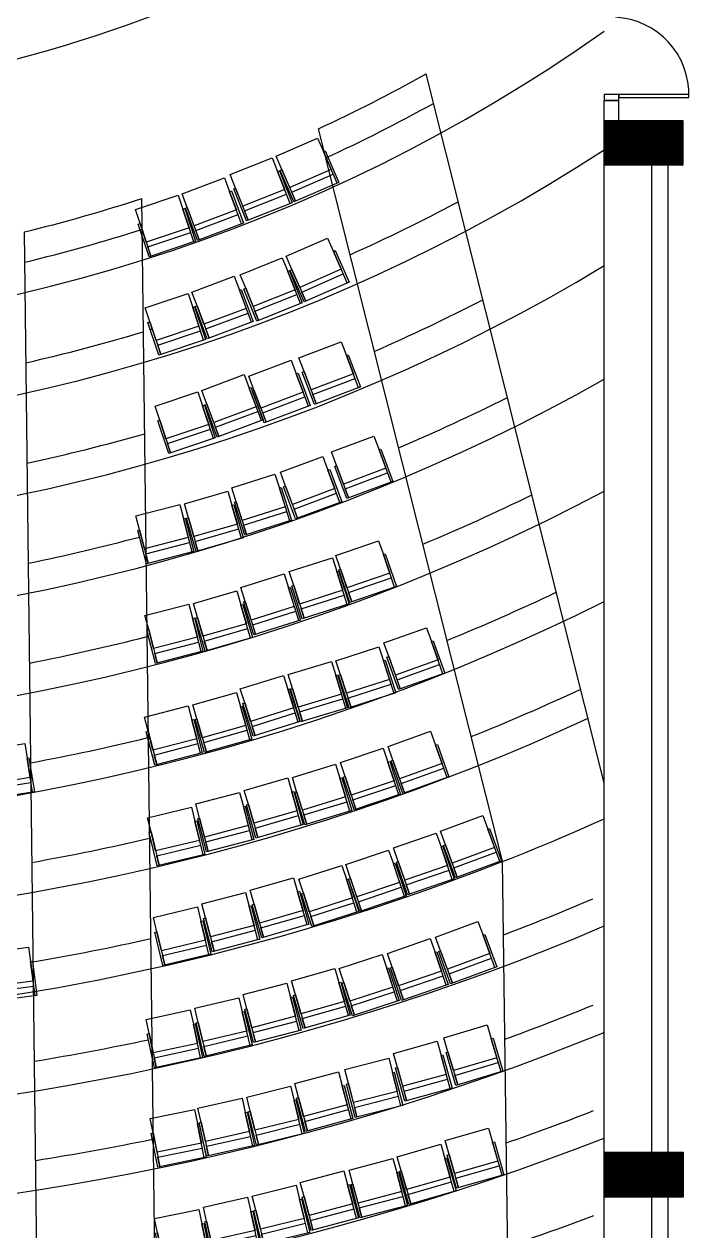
# Model space of a CAD drawing. Header units: inches. Extents: x -913 to 64634, y -1481 to 18188.
# Drawn here: x 1012.8 to 1175.3, y 3718.4 to 4013.3 of the extents above; entities that cross this region are included whole.
import ezdxf

# ---------------------------------------------------------------- set-up
doc = ezdxf.new("R2010")
doc.units = ezdxf.units.IN
doc.header["$MEASUREMENT"] = 0
for name, color, linetype in [('01', 1, 'Continuous'), ('Column', 6, 'Continuous'), ('Door', 130, 'Continuous'), ('Sofa Washroom', 8, 'Continuous'), ('Wall', 150, 'Continuous'), ('Walls', 150, 'Continuous'), ('Washroom wall', 244, 'Continuous')]:
    doc.layers.add(name, color=color, linetype=linetype)

msp = doc.modelspace()

# ---------------------------------------------------------------- hatches: boundary and pattern name
at = {"layer": 'Column'}
h = msp.add_hatch(dxfattribs=at)
h.set_pattern_fill('ANSI31', color=256)
h.set_pattern_definition([(45, (-655.01278, 0), (-0.0883883476, 0.0883883476), [])])
h.paths.add_polyline_path([(685, 4359.9), (685, 4370.89), (665.85, 4370.89), (665.85, 4359.9)])
h.paths.add_polyline_path([(685, 4255.44), (685, 4266.43), (665.85, 4266.43), (665.85, 4255.44)])
h.paths.add_polyline_path([(1154.58, 4370.89), (1154.58, 4367.38), (1154.59, 4367.38), (1154.59, 4359.9), (1173.74, 4359.9), (1173.74, 4370.89)])
h.paths.add_polyline_path([(1154.71, 4266.79), (1154.71, 4255.8), (1173.87, 4255.8), (1173.87, 4266.79)])
h.paths.add_polyline_path([(1154.61, 3989.75), (1154.61, 3978.77), (1173.76, 3978.77), (1173.76, 3989.75)])
h.paths.add_polyline_path([(1154.59, 4051.23), (1154.59, 4040.24), (1173.74, 4040.24), (1173.74, 4051.23)])
h.paths.add_polyline_path([(1173.91, 3737.58), (1154.76, 3737.58), (1154.76, 3726.6), (1173.91, 3726.6)])
h.paths.add_polyline_path([(1173.73, 3536.23), (1154.59, 3536.23), (1154.59, 3528.82), (1154.58, 3525.24), (1173.73, 3525.24)])
h.paths.add_polyline_path([(1092.72, 3536.05), (1073.56, 3536.05), (1073.56, 3525.07), (1092.72, 3525.07)])
h.paths.add_polyline_path([(994.15, 3536.05), (975, 3536.05), (975, 3525.07), (994.15, 3525.07)])
h.paths.add_polyline_path([(864.56, 3536.05), (845.41, 3536.05), (845.41, 3525.07), (864.56, 3525.07)])
h.paths.add_polyline_path([(766.18, 3525.22), (766.18, 3528.82), (766.22, 3536.21), (747.06, 3536.21), (747.06, 3525.22)])
h.paths.add_polyline_path([(685, 3525.07), (685, 3536.05), (665.85, 3536.05), (665.85, 3525.07)])
h.paths.add_polyline_path([(665.91, 3726.6), (685.01, 3726.6), (685.01, 3737.58), (665.91, 3737.58)])
h.paths.add_polyline_path([(665.87, 3978.77), (685.01, 3978.77), (685.01, 3989.75), (675.45, 3989.75), (665.87, 3989.74)])
h.paths.add_polyline_path([(685, 4040.24), (685, 4051.23), (665.85, 4051.23), (665.85, 4040.24)])

# ---------------------------------------------------------------- linework, layer by layer
at = {"layer": '01', "ltscale": 3}
for points in [[(1089.74, 3974.6), (1078.73, 3969.81), (1075.37, 3977.52), (1075.82, 3977.71), (1074.39, 3980.99), (1084.53, 3985.4), (1085.95, 3982.12), (1086.39, 3982.31), (1089.74, 3974.6), (1089.31, 3974.42), (1085.95, 3982.12), (1087.87, 3977.73), (1077.73, 3973.32), (1075.82, 3977.71), (1079.17, 3970.01), (1078.22, 3972.21), (1088.35, 3976.62)], [(1078.3, 3969.62), (1067.13, 3965.21), (1064.05, 3973.03), (1064.5, 3973.21), (1063.19, 3976.54), (1073.47, 3980.59), (1074.78, 3977.26), (1075.22, 3977.44), (1078.3, 3969.62), (1077.86, 3969.44), (1074.78, 3977.26), (1076.54, 3972.81), (1066.26, 3968.75), (1064.5, 3973.21), (1067.58, 3965.39), (1066.7, 3967.62), (1076.98, 3971.68)], [(1066.43, 3964.61), (1055.18, 3960.41), (1052.23, 3968.28), (1052.69, 3968.45), (1051.44, 3971.8), (1061.79, 3975.67), (1063.04, 3972.32), (1063.48, 3972.49), (1066.43, 3964.61), (1065.98, 3964.45), (1063.04, 3972.32), (1064.72, 3967.84), (1054.37, 3963.96), (1052.69, 3968.45), (1055.63, 3960.58), (1054.79, 3962.83), (1065.14, 3966.7)], [(1054.74, 3960.23), (1043.35, 3956.42), (1040.69, 3964.4), (1041.15, 3964.55), (1040.01, 3967.94), (1050.49, 3971.45), (1051.63, 3968.06), (1052.08, 3968.21), (1054.74, 3960.23), (1054.3, 3960.09), (1051.63, 3968.06), (1053.15, 3963.51), (1042.67, 3960.01), (1041.15, 3964.55), (1043.81, 3956.58), (1043.05, 3958.85), (1053.53, 3962.36)], [(1092.22, 3950.22), (1081.23, 3945.37), (1077.84, 3953.06), (1078.28, 3953.26), (1076.84, 3956.53), (1086.95, 3960.99), (1088.39, 3957.72), (1088.82, 3957.91), (1092.22, 3950.22), (1091.79, 3950.03), (1088.39, 3957.72), (1090.33, 3953.34), (1080.22, 3948.87), (1078.28, 3953.26), (1081.68, 3945.56), (1080.71, 3947.76), (1090.82, 3952.22)], [(1080.81, 3945.17), (1069.66, 3940.71), (1066.53, 3948.51), (1066.98, 3948.7), (1065.66, 3952.01), (1075.92, 3956.12), (1077.25, 3952.8), (1077.68, 3952.98), (1080.81, 3945.17), (1080.37, 3945), (1077.25, 3952.8), (1079.03, 3948.35), (1068.76, 3944.25), (1066.98, 3948.7), (1070.11, 3940.89), (1069.22, 3943.12), (1079.48, 3947.22)], [(1068.83, 3940.57), (1057.58, 3936.37), (1054.64, 3944.24), (1055.09, 3944.41), (1053.84, 3947.76), (1064.19, 3951.63), (1065.45, 3948.28), (1065.89, 3948.45), (1068.83, 3940.57), (1068.39, 3940.41), (1065.45, 3948.28), (1067.12, 3943.8), (1056.77, 3939.93), (1055.09, 3944.41), (1058.04, 3936.54), (1057.2, 3938.79), (1067.55, 3942.66)], [(1057.15, 3936.2), (1045.76, 3932.38), (1043.09, 3940.36), (1043.55, 3940.51), (1042.42, 3943.9), (1052.9, 3947.41), (1054.03, 3944.02), (1054.48, 3944.17), (1057.15, 3936.2), (1056.7, 3936.05), (1054.03, 3944.02), (1055.55, 3939.47), (1045.07, 3935.97), (1043.55, 3940.51), (1046.22, 3932.54), (1045.46, 3934.81), (1055.94, 3938.32)], [(1095.01, 3924.59), (1083.77, 3920.34), (1080.8, 3928.21), (1081.26, 3928.38), (1079.99, 3931.72), (1090.33, 3935.63), (1091.59, 3932.29), (1092.04, 3932.45), (1095.01, 3924.59), (1094.57, 3924.42), (1091.59, 3932.29), (1093.29, 3927.8), (1082.95, 3923.9), (1081.26, 3928.38), (1084.23, 3920.52), (1083.38, 3922.76), (1093.72, 3926.67)], [(1082.75, 3920.09), (1071.52, 3915.84), (1068.54, 3923.71), (1069, 3923.88), (1067.74, 3927.22), (1078.07, 3931.13), (1079.34, 3927.79), (1079.78, 3927.95), (1082.75, 3920.09), (1082.31, 3919.92), (1079.34, 3927.79), (1081.03, 3923.31), (1070.69, 3919.4), (1069, 3923.88), (1071.97, 3916.02), (1071.12, 3918.26), (1081.46, 3922.17)], [(1071.24, 3916.55), (1059.99, 3912.35), (1057.04, 3920.22), (1057.5, 3920.39), (1056.25, 3923.74), (1066.6, 3927.61), (1067.85, 3924.26), (1068.29, 3924.43), (1071.24, 3916.55), (1070.8, 3916.39), (1067.85, 3924.26), (1069.53, 3919.77), (1059.18, 3915.9), (1057.5, 3920.39), (1060.44, 3912.52), (1059.6, 3914.76), (1069.95, 3918.63)], [(1059.55, 3912.17), (1048.16, 3908.36), (1045.5, 3916.33), (1045.96, 3916.49), (1044.82, 3919.88), (1055.3, 3923.39), (1056.44, 3920), (1056.89, 3920.15), (1059.55, 3912.17), (1059.11, 3912.02), (1056.44, 3920), (1057.96, 3915.45), (1047.48, 3911.95), (1045.96, 3916.49), (1048.63, 3908.52), (1047.86, 3910.79), (1058.34, 3914.3)], [(1102.92, 3901.5), (1091.66, 3897.31), (1088.73, 3905.19), (1089.19, 3905.36), (1087.94, 3908.71), (1098.3, 3912.57), (1099.55, 3909.21), (1099.99, 3909.38), (1102.92, 3901.5), (1102.48, 3901.33), (1099.55, 3909.21), (1101.22, 3904.72), (1090.86, 3900.87), (1089.19, 3905.36), (1092.12, 3897.48), (1091.28, 3899.73), (1101.64, 3903.58)], [(1090.43, 3896.51), (1079.17, 3892.33), (1076.24, 3900.21), (1076.7, 3900.38), (1075.45, 3903.73), (1085.81, 3907.58), (1087.06, 3904.23), (1087.5, 3904.39), (1090.43, 3896.51), (1089.99, 3896.35), (1087.06, 3904.23), (1088.73, 3899.74), (1078.37, 3895.89), (1076.7, 3900.38), (1079.63, 3892.5), (1078.79, 3894.75), (1089.15, 3898.6)], [(1078.18, 3892.01), (1066.73, 3888.4), (1064.2, 3896.42), (1064.66, 3896.56), (1063.59, 3899.97), (1074.13, 3903.3), (1075.2, 3899.89), (1075.65, 3900.03), (1078.18, 3892.01), (1077.73, 3891.87), (1075.2, 3899.89), (1076.64, 3895.32), (1066.1, 3891.99), (1064.66, 3896.56), (1067.19, 3888.55), (1066.47, 3890.84), (1077.01, 3894.16)], [(1066.39, 3887.73), (1054.84, 3884.42), (1052.53, 3892.5), (1052.99, 3892.63), (1052.01, 3896.07), (1062.63, 3899.11), (1063.62, 3895.68), (1064.07, 3895.81), (1066.39, 3887.73), (1065.94, 3887.6), (1063.62, 3895.68), (1064.94, 3891.07), (1054.31, 3888.03), (1052.99, 3892.63), (1055.31, 3884.55), (1054.65, 3886.86), (1065.27, 3889.9)], [(1054.31, 3884.4), (1042.69, 3881.39), (1040.58, 3889.53), (1041.05, 3889.65), (1040.16, 3893.11), (1050.86, 3895.88), (1051.75, 3892.42), (1052.21, 3892.53), (1054.31, 3884.4), (1053.86, 3884.28), (1051.75, 3892.42), (1052.95, 3887.78), (1042.25, 3885.01), (1041.05, 3889.65), (1043.16, 3881.51), (1042.56, 3883.83), (1053.26, 3886.6)], [(1103.79, 3875.85), (1092.43, 3871.94), (1089.7, 3879.89), (1090.16, 3880.05), (1088.99, 3883.43), (1099.44, 3887.03), (1100.61, 3883.65), (1101.05, 3883.8), (1103.79, 3875.85), (1103.34, 3875.7), (1100.61, 3883.65), (1102.17, 3879.12), (1091.72, 3875.52), (1090.16, 3880.05), (1092.89, 3872.1), (1092.11, 3874.37), (1102.56, 3877.97)], [(1092.24, 3871.6), (1080.8, 3867.95), (1078.24, 3875.96), (1078.71, 3876.1), (1077.62, 3879.51), (1088.15, 3882.87), (1089.23, 3879.46), (1089.68, 3879.61), (1092.24, 3871.6), (1091.79, 3871.45), (1089.23, 3879.46), (1090.69, 3874.9), (1080.16, 3871.54), (1078.71, 3876.1), (1081.26, 3868.09), (1080.53, 3870.38), (1091.06, 3873.74)], [(1080.39, 3867.64), (1068.93, 3864.03), (1066.41, 3872.05), (1066.87, 3872.19), (1065.79, 3875.6), (1076.34, 3878.93), (1077.41, 3875.52), (1077.86, 3875.66), (1080.39, 3867.64), (1079.94, 3867.5), (1077.41, 3875.52), (1078.85, 3870.95), (1068.31, 3867.62), (1066.87, 3872.19), (1069.4, 3864.18), (1068.68, 3866.47), (1079.22, 3869.79)], [(1068.6, 3863.36), (1057.05, 3860.05), (1054.73, 3868.13), (1055.2, 3868.26), (1054.22, 3871.7), (1064.84, 3874.74), (1065.82, 3871.31), (1066.28, 3871.44), (1068.6, 3863.36), (1068.14, 3863.23), (1065.82, 3871.31), (1067.14, 3866.7), (1056.52, 3863.66), (1055.2, 3868.26), (1057.52, 3860.18), (1056.86, 3862.49), (1067.48, 3865.53)], [(1056.52, 3860.03), (1044.89, 3857.02), (1042.79, 3865.16), (1043.26, 3865.28), (1042.36, 3868.74), (1053.06, 3871.51), (1053.96, 3868.05), (1054.42, 3868.16), (1056.52, 3860.03), (1056.06, 3859.91), (1053.96, 3868.05), (1055.16, 3863.41), (1044.46, 3860.64), (1043.26, 3865.28), (1045.36, 3857.14), (1044.76, 3859.46), (1055.46, 3862.23)], [(1115.62, 3854.63), (1104.3, 3850.62), (1101.49, 3858.54), (1101.95, 3858.7), (1100.76, 3862.07), (1111.17, 3865.76), (1112.37, 3862.39), (1112.81, 3862.55), (1115.62, 3854.63), (1115.17, 3854.47), (1112.37, 3862.39), (1113.97, 3857.88), (1103.55, 3854.19), (1101.95, 3858.7), (1104.76, 3850.78), (1103.96, 3853.04), (1114.37, 3856.73)], [(1103.67, 3849.85), (1092.25, 3846.14), (1089.65, 3854.13), (1090.11, 3854.28), (1089.01, 3857.68), (1099.52, 3861.1), (1100.62, 3857.7), (1101.07, 3857.85), (1103.67, 3849.85), (1103.22, 3849.7), (1100.62, 3857.7), (1102.1, 3853.14), (1091.59, 3849.73), (1090.11, 3854.28), (1092.71, 3846.29), (1091.97, 3848.57), (1102.48, 3851.99)], [(1091.87, 3846.2), (1080.37, 3842.73), (1077.94, 3850.78), (1078.41, 3850.92), (1077.38, 3854.34), (1087.96, 3857.53), (1088.99, 3854.11), (1089.44, 3854.25), (1091.87, 3846.2), (1091.42, 3846.06), (1088.99, 3854.11), (1090.37, 3849.52), (1079.79, 3846.33), (1078.41, 3850.92), (1080.84, 3842.87), (1080.15, 3845.17), (1090.73, 3848.36)], [(1080.24, 3842.83), (1068.79, 3839.22), (1066.26, 3847.23), (1066.72, 3847.38), (1065.65, 3850.79), (1076.19, 3854.11), (1077.26, 3850.7), (1077.71, 3850.85), (1080.24, 3842.83), (1079.79, 3842.69), (1077.26, 3850.7), (1078.7, 3846.14), (1068.16, 3842.81), (1066.72, 3847.38), (1069.25, 3839.36), (1068.53, 3841.65), (1079.07, 3844.98)], [(1068.45, 3838.54), (1056.9, 3835.23), (1054.59, 3843.31), (1055.05, 3843.45), (1054.07, 3846.88), (1064.69, 3849.93), (1065.68, 3846.49), (1066.13, 3846.62), (1068.45, 3838.54), (1067.99, 3838.41), (1065.68, 3846.49), (1067, 3841.89), (1056.37, 3838.84), (1055.05, 3843.45), (1057.37, 3835.37), (1056.71, 3837.67), (1067.33, 3840.72)], [(1056.37, 3835.21), (1044.75, 3832.2), (1042.64, 3840.34), (1043.11, 3840.47), (1042.22, 3843.93), (1052.92, 3846.69), (1053.81, 3843.23), (1054.27, 3843.35), (1056.37, 3835.21), (1055.92, 3835.09), (1053.81, 3843.23), (1055.01, 3838.59), (1044.31, 3835.83), (1043.11, 3840.47), (1045.22, 3832.33), (1044.62, 3834.65), (1055.32, 3837.42)], [(1116.65, 3829.32), (1105.34, 3825.27), (1102.51, 3833.19), (1102.96, 3833.35), (1101.76, 3836.72), (1112.16, 3840.44), (1113.37, 3837.08), (1113.81, 3837.24), (1116.65, 3829.32), (1116.2, 3829.16), (1113.37, 3837.08), (1114.98, 3832.57), (1104.58, 3828.84), (1102.96, 3833.35), (1105.8, 3825.44), (1104.99, 3827.7), (1115.39, 3831.42)], [(1015.35, 3825.67), (1003.49, 3823.74), (1002.15, 3832.04), (1002.63, 3832.12), (1002.06, 3835.65), (1012.97, 3837.42), (1013.54, 3833.89), (1014, 3833.96), (1015.35, 3825.67), (1014.88, 3825.59), (1013.54, 3833.89), (1014.3, 3829.16), (1003.39, 3827.39), (1002.63, 3832.12), (1003.97, 3823.82), (1003.59, 3826.19), (1014.5, 3827.96)], [(1104.83, 3825.06), (1093.44, 3821.27), (1090.78, 3829.25), (1091.24, 3829.4), (1090.12, 3832.79), (1100.6, 3836.28), (1101.73, 3832.89), (1102.18, 3833.04), (1104.83, 3825.06), (1104.39, 3824.91), (1101.73, 3832.89), (1103.24, 3828.34), (1092.76, 3824.85), (1091.24, 3829.4), (1093.9, 3821.42), (1093.14, 3823.7), (1103.63, 3827.19)], [(1092.9, 3821.07), (1081.41, 3817.55), (1078.96, 3825.59), (1079.42, 3825.74), (1078.38, 3829.15), (1088.94, 3832.39), (1089.99, 3828.97), (1090.44, 3829.1), (1092.9, 3821.07), (1092.45, 3820.93), (1089.99, 3828.97), (1091.39, 3824.39), (1080.82, 3821.15), (1079.42, 3825.74), (1081.88, 3817.7), (1081.18, 3819.99), (1091.75, 3823.22)], [(1081.01, 3817.67), (1069.47, 3814.36), (1067.15, 3822.44), (1067.62, 3822.58), (1066.63, 3826.01), (1077.26, 3829.06), (1078.24, 3825.62), (1078.7, 3825.75), (1081.01, 3817.67), (1080.56, 3817.54), (1078.24, 3825.62), (1079.56, 3821.02), (1068.94, 3817.97), (1067.62, 3822.58), (1069.94, 3814.5), (1069.27, 3816.8), (1079.9, 3819.85)], [(1068.99, 3814.01), (1057.37, 3810.97), (1055.24, 3819.1), (1055.71, 3819.22), (1054.8, 3822.68), (1065.49, 3825.48), (1066.4, 3822.03), (1066.85, 3822.15), (1068.99, 3814.01), (1068.53, 3813.9), (1066.4, 3822.03), (1067.61, 3817.39), (1056.92, 3814.59), (1055.71, 3819.22), (1057.84, 3811.09), (1057.23, 3813.41), (1067.92, 3816.22)], [(1057, 3810.37), (1045.32, 3807.57), (1043.35, 3815.74), (1043.83, 3815.86), (1042.99, 3819.33), (1053.74, 3821.91), (1054.57, 3818.44), (1055.03, 3818.55), (1057, 3810.37), (1056.54, 3810.26), (1054.57, 3818.44), (1055.69, 3813.78), (1044.95, 3811.2), (1043.83, 3815.86), (1045.79, 3807.68), (1045.23, 3810.02), (1055.98, 3812.6)], [(1129.49, 3808.8), (1118.22, 3804.65), (1115.32, 3812.54), (1115.78, 3812.71), (1114.54, 3816.07), (1124.91, 3819.88), (1126.15, 3816.53), (1126.59, 3816.69), (1129.49, 3808.8), (1129.05, 3808.64), (1126.15, 3816.53), (1127.8, 3812.03), (1117.43, 3808.21), (1115.78, 3812.71), (1118.68, 3804.82), (1117.85, 3807.07), (1128.22, 3810.89)], [(1117.89, 3804.4), (1106.54, 3800.49), (1103.8, 3808.44), (1104.26, 3808.6), (1103.1, 3811.98), (1113.55, 3815.57), (1114.71, 3812.19), (1115.16, 3812.35), (1117.89, 3804.4), (1117.45, 3804.24), (1114.71, 3812.19), (1116.27, 3807.66), (1105.82, 3804.07), (1104.26, 3808.6), (1107, 3800.65), (1106.22, 3802.92), (1116.67, 3806.51)], [(1106.21, 3800.24), (1094.84, 3796.37), (1092.13, 3804.33), (1092.59, 3804.48), (1091.44, 3807.87), (1101.9, 3811.43), (1103.05, 3808.05), (1103.5, 3808.2), (1106.21, 3800.24), (1105.76, 3800.09), (1103.05, 3808.05), (1104.59, 3803.51), (1094.13, 3799.95), (1092.59, 3804.48), (1095.3, 3796.52), (1094.52, 3798.8), (1104.99, 3802.36)], [(1094.59, 3796.41), (1083.15, 3792.76), (1080.6, 3800.76), (1081.06, 3800.91), (1079.97, 3804.32), (1090.5, 3807.68), (1091.59, 3804.27), (1092.04, 3804.42), (1094.59, 3796.41), (1094.14, 3796.26), (1091.59, 3804.27), (1093.04, 3799.71), (1082.52, 3796.35), (1081.06, 3800.91), (1083.62, 3792.9), (1082.89, 3795.19), (1093.41, 3798.55)], [(1082.44, 3793.27), (1070.89, 3789.96), (1068.57, 3798.04), (1069.04, 3798.18), (1068.06, 3801.61), (1078.68, 3804.66), (1079.66, 3801.22), (1080.12, 3801.35), (1082.44, 3793.27), (1081.98, 3793.14), (1079.66, 3801.22), (1080.99, 3796.62), (1070.36, 3793.57), (1069.04, 3798.18), (1071.36, 3790.1), (1070.7, 3792.4), (1081.32, 3795.45)], [(1070.41, 3789.61), (1058.79, 3786.57), (1056.66, 3794.7), (1057.13, 3794.82), (1056.22, 3798.28), (1066.91, 3801.08), (1067.82, 3797.63), (1068.27, 3797.75), (1070.41, 3789.61), (1069.95, 3789.49), (1067.82, 3797.63), (1069.03, 3792.99), (1058.34, 3790.19), (1057.13, 3794.82), (1059.26, 3786.69), (1058.65, 3789.01), (1069.34, 3791.82)], [(1058.42, 3785.97), (1046.74, 3783.17), (1044.78, 3791.34), (1045.25, 3791.46), (1044.42, 3794.93), (1055.16, 3797.51), (1056, 3794.04), (1056.46, 3794.15), (1058.42, 3785.97), (1057.96, 3785.86), (1056, 3794.04), (1057.11, 3789.38), (1046.37, 3786.8), (1045.25, 3791.46), (1047.21, 3783.28), (1046.65, 3785.62), (1057.4, 3788.2)], [(1128.32, 3782.88), (1117.05, 3778.74), (1114.15, 3786.63), (1114.6, 3786.79), (1113.37, 3790.15), (1123.74, 3793.97), (1124.98, 3790.61), (1125.42, 3790.77), (1128.32, 3782.88), (1127.88, 3782.72), (1124.98, 3790.61), (1126.63, 3786.11), (1116.26, 3782.3), (1114.6, 3786.79), (1117.51, 3778.9), (1116.68, 3781.16), (1127.05, 3784.97)], [(1116.42, 3778.6), (1105.07, 3774.69), (1102.33, 3782.64), (1102.79, 3782.79), (1101.63, 3786.18), (1112.08, 3789.77), (1113.24, 3786.39), (1113.69, 3786.55), (1116.42, 3778.6), (1115.98, 3778.44), (1113.24, 3786.39), (1114.8, 3781.86), (1104.35, 3778.27), (1102.79, 3782.79), (1105.53, 3774.85), (1104.75, 3777.12), (1115.2, 3780.71)], [(1015.96, 3775.88), (1004.05, 3774.31), (1002.96, 3782.64), (1003.44, 3782.71), (1002.97, 3786.25), (1013.93, 3787.69), (1014.4, 3784.15), (1014.86, 3784.21), (1015.96, 3775.88), (1015.49, 3775.81), (1014.4, 3784.15), (1015.02, 3779.4), (1004.06, 3777.96), (1003.44, 3782.71), (1004.54, 3774.37), (1004.22, 3776.75), (1015.18, 3778.19)], [(1104.48, 3774.65), (1093.06, 3770.94), (1090.46, 3778.93), (1090.92, 3779.08), (1089.82, 3782.48), (1100.33, 3785.9), (1101.43, 3782.5), (1101.88, 3782.65), (1104.48, 3774.65), (1104.03, 3774.5), (1101.43, 3782.5), (1102.91, 3777.94), (1092.4, 3774.53), (1090.92, 3779.08), (1093.52, 3771.09), (1092.78, 3773.37), (1103.29, 3776.79)], [(1092.54, 3771.09), (1081, 3767.78), (1078.68, 3775.86), (1079.15, 3776), (1078.16, 3779.43), (1088.79, 3782.48), (1089.77, 3779.04), (1090.23, 3779.17), (1092.54, 3771.09), (1092.09, 3770.96), (1089.77, 3779.04), (1091.09, 3774.44), (1080.47, 3771.39), (1079.15, 3776), (1081.47, 3767.92), (1080.81, 3770.22), (1091.43, 3773.27)], [(1080.52, 3767.44), (1068.9, 3764.39), (1066.77, 3772.52), (1067.24, 3772.64), (1066.33, 3776.1), (1077.02, 3778.9), (1077.93, 3775.45), (1078.38, 3775.57), (1080.52, 3767.44), (1080.06, 3767.32), (1077.93, 3775.45), (1079.14, 3770.81), (1068.45, 3768.01), (1067.24, 3772.64), (1069.37, 3764.51), (1068.76, 3766.83), (1079.45, 3769.64)], [(1068.53, 3763.79), (1056.85, 3760.99), (1054.89, 3769.16), (1055.36, 3769.28), (1054.52, 3772.75), (1065.27, 3775.33), (1066.1, 3771.86), (1066.56, 3771.97), (1068.53, 3763.79), (1068.07, 3763.68), (1066.1, 3771.86), (1067.22, 3767.2), (1056.48, 3764.62), (1055.36, 3769.28), (1057.32, 3761.1), (1056.76, 3763.44), (1067.51, 3766.02)], [(1056.4, 3760.72), (1044.65, 3758.23), (1042.9, 3766.45), (1043.38, 3766.55), (1042.63, 3770.05), (1053.44, 3772.35), (1054.19, 3768.85), (1054.65, 3768.95), (1056.4, 3760.72), (1055.94, 3760.63), (1054.19, 3768.85), (1055.18, 3764.16), (1044.37, 3761.86), (1043.38, 3766.55), (1045.13, 3758.33), (1044.63, 3760.67), (1055.44, 3762.97)], [(1129.84, 3757.35), (1118.33, 3753.92), (1115.93, 3761.98), (1116.4, 3762.12), (1115.37, 3765.54), (1125.97, 3768.7), (1126.99, 3765.27), (1127.44, 3765.41), (1129.84, 3757.35), (1129.39, 3757.22), (1126.99, 3765.27), (1128.36, 3760.68), (1117.76, 3757.52), (1116.4, 3762.12), (1118.8, 3754.06), (1118.11, 3756.36), (1128.7, 3759.52)], [(1117.41, 3753.25), (1105.83, 3750.06), (1103.59, 3758.17), (1104.06, 3758.29), (1103.11, 3761.74), (1113.77, 3764.68), (1114.72, 3761.23), (1115.17, 3761.35), (1117.41, 3753.25), (1116.95, 3753.12), (1114.72, 3761.23), (1115.99, 3756.61), (1105.34, 3753.68), (1104.06, 3758.29), (1106.3, 3750.19), (1105.66, 3752.5), (1116.31, 3755.44)], [(1105.35, 3749.03), (1093.7, 3746.09), (1091.64, 3754.24), (1092.11, 3754.36), (1091.23, 3757.82), (1101.95, 3760.53), (1102.83, 3757.07), (1103.28, 3757.18), (1105.35, 3749.03), (1104.89, 3748.92), (1102.83, 3757.07), (1104, 3752.42), (1093.29, 3749.71), (1092.11, 3754.36), (1094.17, 3746.21), (1093.58, 3748.53), (1104.3, 3751.24)], [(1093.18, 3745.78), (1081.58, 3742.67), (1079.41, 3750.79), (1079.88, 3750.92), (1078.95, 3754.37), (1089.63, 3757.23), (1090.55, 3753.78), (1091.01, 3753.9), (1093.18, 3745.78), (1092.73, 3745.66), (1090.55, 3753.78), (1091.79, 3749.15), (1081.12, 3746.29), (1079.88, 3750.92), (1082.05, 3742.8), (1081.43, 3745.12), (1092.11, 3747.98)], [(1081.27, 3742.18), (1069.61, 3739.31), (1067.6, 3747.48), (1068.07, 3747.59), (1067.22, 3751.06), (1077.95, 3753.7), (1078.81, 3750.23), (1079.26, 3750.34), (1081.27, 3742.18), (1080.81, 3742.06), (1078.81, 3750.23), (1079.95, 3745.58), (1069.22, 3742.94), (1068.07, 3747.59), (1070.08, 3739.43), (1069.51, 3741.76), (1080.24, 3744.4)], [(1069.16, 3739.18), (1057.43, 3736.58), (1055.61, 3744.79), (1056.09, 3744.89), (1055.31, 3748.38), (1066.1, 3750.78), (1066.88, 3747.28), (1067.34, 3747.39), (1069.16, 3739.18), (1068.7, 3739.08), (1066.88, 3747.28), (1067.92, 3742.61), (1057.13, 3740.22), (1056.09, 3744.89), (1057.91, 3736.68), (1057.39, 3739.03), (1068.18, 3741.42)], [(1057.31, 3736.33), (1045.54, 3733.94), (1043.87, 3742.18), (1044.34, 3742.28), (1043.63, 3745.78), (1054.46, 3747.98), (1055.17, 3744.48), (1055.64, 3744.57), (1057.31, 3736.33), (1056.85, 3736.24), (1055.17, 3744.48), (1056.13, 3739.78), (1045.3, 3737.58), (1044.34, 3742.28), (1046.02, 3734.04), (1045.54, 3736.39), (1056.37, 3738.59)], [(1130.07, 3732.07), (1118.52, 3728.76), (1116.21, 3736.84), (1116.68, 3736.98), (1115.69, 3740.41), (1126.31, 3743.46), (1127.3, 3740.02), (1127.75, 3740.15), (1130.07, 3732.07), (1129.62, 3731.94), (1127.3, 3740.02), (1128.62, 3735.42), (1118, 3732.37), (1116.68, 3736.98), (1118.99, 3728.9), (1118.33, 3731.2), (1128.95, 3734.25)], [(1118.37, 3728.12), (1106.82, 3724.83), (1104.52, 3732.91), (1104.98, 3733.05), (1104.01, 3736.48), (1114.63, 3739.51), (1115.61, 3736.07), (1116.07, 3736.2), (1118.37, 3728.12), (1117.92, 3727.99), (1115.61, 3736.07), (1116.93, 3731.47), (1106.3, 3728.44), (1104.98, 3733.05), (1107.29, 3724.96), (1106.63, 3727.27), (1117.26, 3730.3)], [(1106.48, 3724.59), (1094.87, 3721.52), (1092.72, 3729.65), (1093.19, 3729.78), (1092.28, 3733.23), (1102.96, 3736.05), (1103.88, 3732.6), (1104.33, 3732.72), (1106.48, 3724.59), (1106.03, 3724.47), (1103.88, 3732.6), (1105.1, 3727.97), (1094.42, 3725.14), (1093.19, 3729.78), (1095.34, 3721.65), (1094.73, 3723.97), (1105.41, 3726.79)], [(1094.53, 3721.58), (1082.93, 3718.47), (1080.75, 3726.6), (1081.22, 3726.72), (1080.29, 3730.17), (1090.97, 3733.03), (1091.89, 3729.58), (1092.35, 3729.7), (1094.53, 3721.58), (1094.07, 3721.46), (1091.89, 3729.58), (1093.13, 3724.95), (1082.46, 3722.09), (1081.22, 3726.72), (1083.4, 3718.6), (1082.77, 3720.92), (1093.45, 3723.78)], [(1082.61, 3717.98), (1070.95, 3715.11), (1068.94, 3723.28), (1069.42, 3723.39), (1068.56, 3726.87), (1079.3, 3729.5), (1080.15, 3726.03), (1080.61, 3726.14), (1082.61, 3717.98), (1082.15, 3717.87), (1080.15, 3726.03), (1081.29, 3721.38), (1070.56, 3718.74), (1069.42, 3723.39), (1071.42, 3715.23), (1070.85, 3717.56), (1081.58, 3720.2)], [(1070.5, 3714.98), (1058.78, 3712.38), (1056.96, 3720.59), (1057.43, 3720.69), (1056.66, 3724.18), (1067.45, 3726.58), (1068.22, 3723.09), (1068.68, 3723.19), (1070.5, 3714.98), (1070.04, 3714.88), (1068.22, 3723.09), (1069.26, 3718.41), (1058.47, 3716.02), (1057.43, 3720.69), (1059.25, 3712.49), (1058.73, 3714.83), (1069.52, 3717.22)], [(1058.4, 3711.95), (1046.64, 3709.55), (1044.96, 3717.79), (1045.44, 3717.89), (1044.72, 3721.39), (1055.55, 3723.59), (1056.27, 3720.09), (1056.73, 3720.19), (1058.4, 3711.95), (1057.94, 3711.85), (1056.27, 3720.09), (1057.22, 3715.4), (1046.39, 3713.19), (1045.44, 3717.89), (1047.11, 3709.65), (1046.63, 3712), (1057.46, 3714.21)]]:
    msp.add_lwpolyline(points, dxfattribs=at)
at = {"layer": 'Column'}
for points in [[(1154.61, 3989.75), (1173.76, 3989.75), (1173.76, 3978.77), (1154.61, 3978.77)], [(1154.76, 3737.58), (1173.91, 3737.58), (1173.91, 3726.6), (1154.76, 3726.6)]]:
    msp.add_lwpolyline(points, close=True, dxfattribs=at)
at = {"layer": 'Door'}
for points in [[(1158.19, 3994.56), (1158.19, 3996.09), (1154.59, 3996.09), (1154.59, 3994.56)], [(1154.59, 3996.09), (1154.59, 3994.56), (1158.19, 3994.56), (1158.19, 3996.09)]]:
    msp.add_lwpolyline(points, close=True, dxfattribs=at)
msp.add_lwpolyline([(1175.27, 3996.09), (1158.19, 3996.09), (1158.19, 3995.36), (1175.26, 3995.36)], dxfattribs=at)
msp.add_arc((1156.39, 3996.09), 18.88, 357.8055, 87.1235, dxfattribs=at)
at = {"layer": 'Sofa Washroom', "ltscale": 3}
for p, q in [((1154.59, 3827.83), (1111.07, 4001.12)), ((1129.69, 3808.72), (1084.75, 3987.68)), ((1046.24, 3587.35), (1041.61, 3970.68)), ((1017.49, 3583.1), (1012.9, 3962.48)), ((1132.48, 3606.85), (1129.69, 3808.72))]:
    msp.add_line(p, q, dxfattribs=at)
for radius, start, end in [(406.74, 234.7788, 305.2934), (392.34, 294.8951, 299.2118), (399.54, 294.6982, 298.9332), (430.74, 237.0026, 303.0637), (392.34, 283.7593, 288.1197), (423.54, 294.0912, 298.0749), (399.54, 283.5198, 287.7959), (454.74, 238.9452, 301.1163), (447.54, 293.5502, 297.3114), (423.54, 282.7816, 286.7994), (423.54, 287.0364, 287.1023), (478.74, 240.6597, 299.3978), (471.54, 293.0651, 296.6276), (447.54, 282.1242, 285.9141), (502.74, 242.1859, 297.868), (495.54, 292.6275, 296.0116), (471.54, 281.5351, 284.9201), (526.74, 243.5546, 296.4962), (519.54, 292.2307, 295.4538), (495.54, 281.004, 284.4091), (543.54, 291.8693, 294.9461), (550.74, 244.79, 294.8026), (519.54, 280.5228, 283.7431), (574.74, 271.7246, 294.13442), (543.54, 280.0847, 283.1772), (591.54, 290.83025, 293.10946), (598.74, 246.93406, 293.10946), (567.54, 279.6841, 282.6412), (615.54, 290.01746, 292.17042), (622.74, 247.87114, 292.17042), (591.54, 279.31647, 282.06102), (639.54, 289.26924, 291.30662), (646.74, 248.73315, 291.30662), (615.54, 278.97779, 281.67551), (663.54, 288.57807, 290.50918)]:
    msp.add_arc((919.59, 4343.56), radius, start, end, dxfattribs=at)
at = {"layer": 'Wall', "ltscale": 3}
for points in [[(1154.59, 3528.82), (1154.59, 3994.56)], [(1158.19, 3989.76), (1158.19, 3994.56)], [(1166.19, 3737.58), (1166.19, 3978.77)], [(1170.19, 3737.58), (1170.19, 3978.77)], [(1166.19, 3536.23), (1166.19, 3726.6)], [(1170.19, 3536.23), (1170.19, 3726.6)]]:
    msp.add_lwpolyline(points, dxfattribs=at)
at = {"layer": 'Walls'}
msp.add_line((1158.19, 3994.56), (1154.59, 3994.56), dxfattribs=at)
at = {"layer": 'Washroom wall', "ltscale": 3}
msp.add_arc((920.53, 4344.49), 351.61, 248.9369, 290.8064, dxfattribs=at)

doc.saveas('drawing.dxf')
